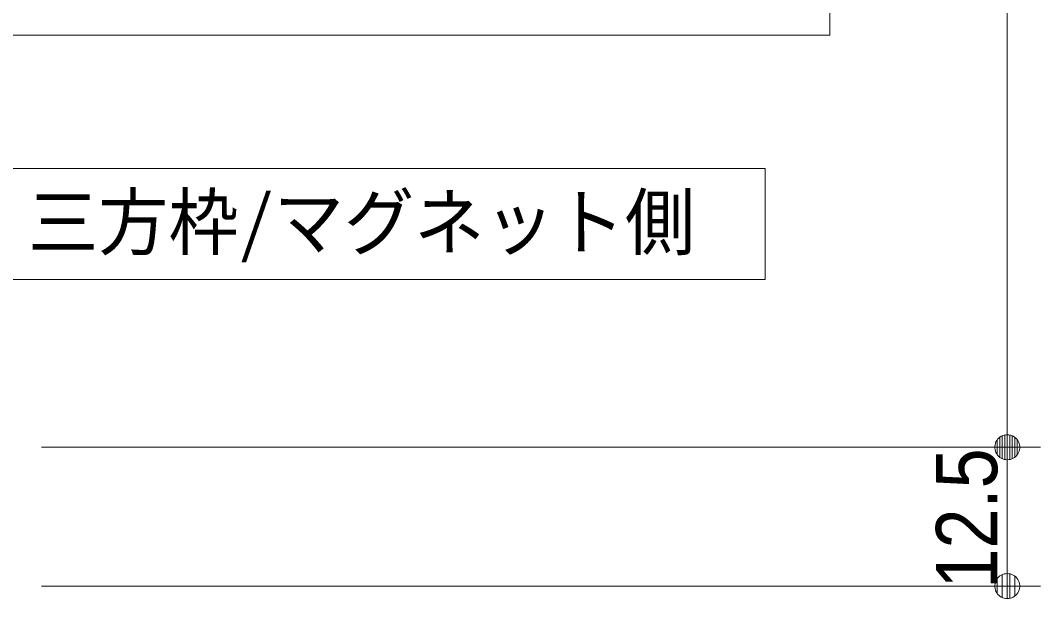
# Model space of a CAD drawing. Units: millimetres, scale not verified. Extents: x -4547 to 4547, y -2284 to 2284.
# Drawn here: x -1300.4 to -840.9, y 966.4 to 1226.7 of the extents above; entities that cross this region are included whole.
import ezdxf
from ezdxf.enums import TextEntityAlignment as Align

# ---------------------------------------------------------------- set-up
doc = ezdxf.new("R2010")
doc.units = ezdxf.units.MM
doc.header["$LTSCALE"] = 20
for name, color, linetype, lineweight in [('0-1_0', 7, 'Continuous', 9), ('0-2_2寸法-1', 7, 'Continuous', 9), ('0-3_2寸法-3', 7, 'Continuous', 9)]:
    doc.layers.add(name, color=color, linetype=linetype, lineweight=lineweight)
doc.styles.add('ＭＳ ゴシック', font='')
doc.styles.add('ＭＳ Ｐゴシック', font='')
doc.styles.get('ＭＳ ゴシック').set_extended_font_data('MS Gothic')
doc.styles.get('ＭＳ Ｐゴシック').set_extended_font_data('MS PGothic')

# ---------------------------------------------------------------- blocks, each defined once
blk = doc.blocks.new('_Dot')
at = {"layer": '0-1_0'}
for p, q in [((-10, 0), (-20, 0)), ((9.78, 2), (-9.78, 2)), ((7.99, 6), (-7.99, 6)), ((9.16, -3.98), (-9.16, -3.98)), ((6, -7.98), (-6, -7.98))]:
    blk.add_line(p, q, dxfattribs=at)
for points in [[(10, 0), (9.92, 1.25), (9.69, 2.49), (9.3, 3.68), (8.76, 4.82), (8.09, 5.88), (7.29, 6.85), (6.37, 7.71), (5.36, 8.44), (4.26, 9.05), (3.09, 9.51), (1.87, 9.82), (0.63, 9.98), (-0.63, 9.98), (-1.87, 9.82), (-3.09, 9.51), (-4.26, 9.05), (-5.36, 8.44), (-6.37, 7.71), (-7.29, 6.85), (-8.09, 5.88), (-8.76, 4.82), (-9.3, 3.68), (-9.69, 2.49), (-9.92, 1.25), (-10, 0), (0, 0)], [(-10, 0), (-9.92, -1.25), (-9.69, -2.49), (-9.3, -3.68), (-8.76, -4.82), (-8.09, -5.88), (-7.29, -6.85), (-6.37, -7.71), (-5.36, -8.44), (-4.26, -9.05), (-3.09, -9.51), (-1.87, -9.82), (-0.63, -9.98), (0.63, -9.98), (1.87, -9.82), (3.09, -9.51), (4.26, -9.05), (5.36, -8.44), (6.37, -7.71), (7.29, -6.85), (8.09, -5.88), (8.76, -4.82), (9.3, -3.68), (9.69, -2.49), (9.92, -1.25), (10, 0), (0, 0)]]:
    blk.add_lwpolyline(points, close=True, dxfattribs=at)

msp = doc.modelspace()

# ---------------------------------------------------------------- linework, layer by layer
at = {"layer": '0-2_2寸法-1'}
for p, q in [((-855.93, 1548.24), (-855.93, 1045.76)), ((-1290.93, 1034.5), (-840.93, 1034.5)), ((-1290.93, 1034.5), (-840.93, 1034.5)), ((-855.93, 983.26), (-855.93, 1023.24)), ((-1290.93, 972), (-840.93, 972))]:
    msp.add_line(p, q, dxfattribs=at)
at = {"layer": '0-3_2寸法-3'}
for points in [[(-935.9, 1220), (-1315.63, 1220), (-1315.63, 1270), (-935.9, 1270)], [(-964.98, 1110), (-1315.63, 1110), (-1315.63, 1160), (-964.98, 1160)]]:
    msp.add_lwpolyline(points, close=True, dxfattribs=at)

# ---------------------------------------------------------------- block references
at = {"layer": '0-2_2寸法-1', "xscale": 0.5627563, "yscale": 0.5627563}
for p, rotation in [((-855.93, 1034.5), 270), ((-855.93, 1034.5), 90), ((-855.93, 972), 270)]:
    msp.add_blockref('_Dot', p, dxfattribs=dict(at, rotation=rotation))

# ---------------------------------------------------------------- texts
at = {"layer": '0-2_2寸法-1', "style": 'ＭＳ Ｐゴシック', "width": 0.9}
msp.add_text('12.5', height=27.57, rotation=90, dxfattribs=at).set_placement((-852.21, 970.84), align=Align.BOTTOM_LEFT)
at = {"layer": '0-3_2寸法-3', "style": 'ＭＳ ゴシック', "width": 0.95}
msp.add_text('三方枠/マグネット側', height=24.41, dxfattribs=at).set_placement((-1297, 1116.33), align=Align.BOTTOM_LEFT)

doc.saveas('drawing.dxf')
